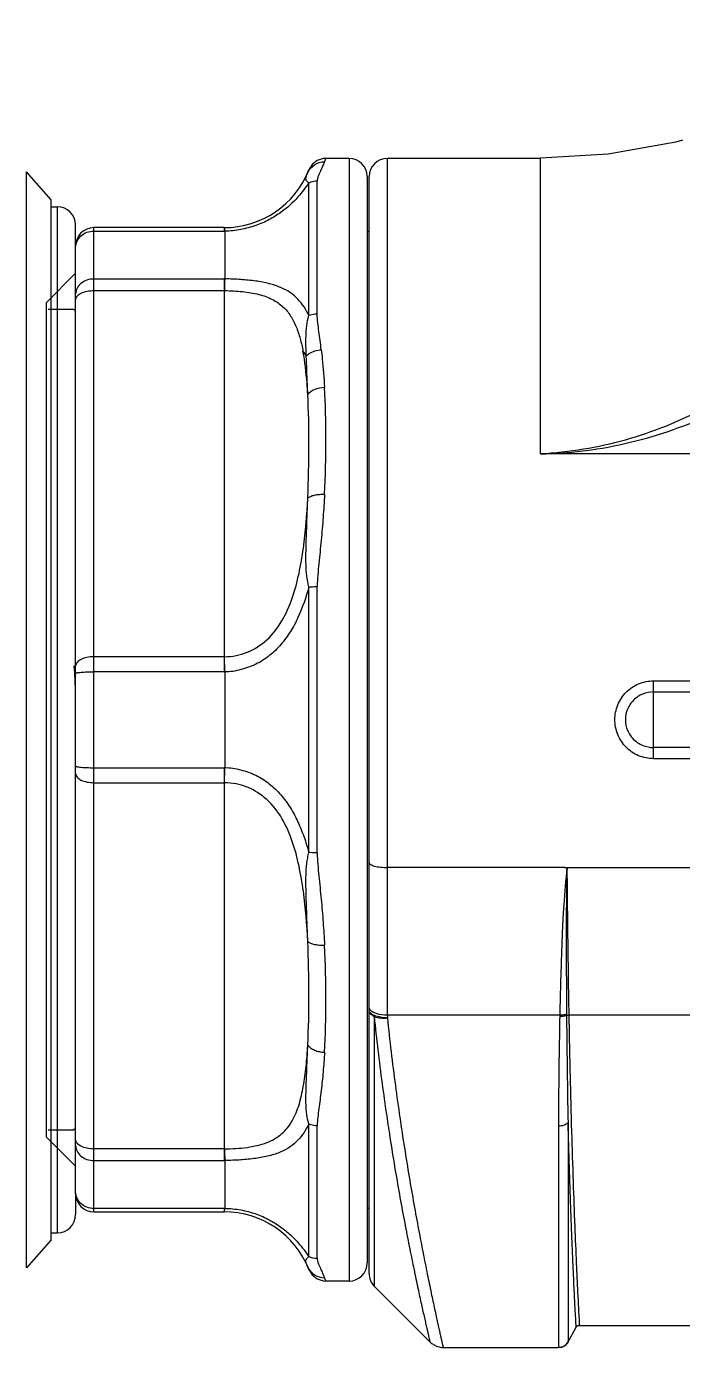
# Model space of a CAD drawing. Header units: millimetres. Extents: x 4086 to 8300, y 123 to 1549.
# Drawn here: x 7352.25 to 7366.65, y 818.99 to 847.98 of the extents above; entities that cross this region are included whole.
import ezdxf

# ---------------------------------------------------------------- set-up
doc = ezdxf.new("R2010")
doc.units = ezdxf.units.MM
doc.layers.add('端子', color=102, linetype='Continuous')

msp = doc.modelspace()

# ---------------------------------------------------------------- linework, layer by layer
at = {"layer": '端子', "color": 0, "linetype": 'Continuous'}
for p, q in [((7358.822, 845.089), (7358.76, 845.084)), ((7359.331, 845.089), (7358.822, 845.089)), ((7359.331, 845.089), (7359.331, 820.449)), ((7363.532, 845.089), (7360.171, 845.089)), ((7360.171, 826.284), (7360.171, 845.089)), ((7363.532, 838.605), (7363.532, 845.089)), ((7352.251, 820.743), (7352.251, 844.794)), ((7352.797, 844.179), (7352.251, 844.794)), ((7359.731, 844.689), (7359.731, 820.849)), ((7359.771, 820.615), (7359.771, 844.689)), ((7358.447, 841.639), (7358.447, 844.552)), ((7358.631, 841.672), (7358.631, 844.595)), ((7352.797, 821.358), (7352.797, 844.179)), ((7352.797, 844.028), (7352.931, 844.028)), ((7352.931, 821.509), (7352.931, 844.028)), ((7353.331, 843.169), (7353.331, 843.628)), ((7353.731, 821.969), (7353.731, 843.569)), ((7356.59, 843.569), (7353.731, 843.569)), ((7353.731, 843.494), (7356.59, 843.494)), ((7356.59, 843.569), (7356.59, 843.494)), ((7356.602, 843.494), (7356.602, 842.441)), ((7359.731, 843.489), (7359.771, 843.489)), ((7353.331, 822.369), (7353.331, 843.169)), ((7352.691, 841.929), (7353.331, 842.569)), ((7356.59, 842.441), (7353.731, 842.441)), ((7356.59, 842.441), (7356.59, 833.822)), ((7353.731, 842.187), (7356.59, 842.187)), ((7352.691, 823.609), (7352.691, 841.929)), ((7353.291, 841.769), (7352.73, 841.769)), ((7353.331, 841.737), (7353.291, 841.769)), ((7389.743, 838.605), (7363.531, 838.606)), ((7358.447, 829.856), (7358.447, 835.682)), ((7358.631, 829.845), (7358.631, 835.693)), ((7353.31, 833.788), (7353.3, 833.952)), ((7356.59, 834.15), (7353.731, 834.15)), ((7356.602, 833.822), (7356.598, 834.151)), ((7353.331, 833.425), (7353.31, 833.788)), ((7356.59, 833.822), (7353.731, 833.822)), ((7356.602, 833.822), (7356.602, 831.716)), ((7366.011, 831.914), (7366.011, 833.623)), ((7366.011, 833.623), (7387.131, 833.623)), ((7366.011, 833.378), (7387.131, 833.378)), ((7387.131, 832.159), (7366.011, 832.159)), ((7387.131, 831.914), (7366.011, 831.914)), ((7353.731, 831.716), (7356.59, 831.716)), ((7356.59, 831.716), (7356.59, 823.096)), ((7356.598, 831.387), (7356.602, 831.716)), ((7353.731, 831.387), (7356.59, 831.387)), ((7364.068, 829.527), (7360.171, 829.527)), ((7364.113, 829.526), (7367.979, 829.526)), ((7359.888, 820.332), (7359.888, 826.253)), ((7363.954, 826.284), (7360.171, 826.284)), ((7360.171, 826.284), (7360.171, 826.225)), ((7363.954, 826.284), (7363.953, 826.255)), ((7367.979, 826.285), (7364.152, 826.285)), ((7352.73, 823.769), (7353.291, 823.769)), ((7353.331, 823.8), (7353.291, 823.769)), ((7358.447, 820.986), (7358.447, 823.899)), ((7358.631, 820.942), (7358.631, 823.866)), ((7363.926, 823.849), (7363.926, 818.99)), ((7364.136, 823.923), (7364.136, 819.113)), ((7352.691, 823.609), (7353.331, 822.969)), ((7356.59, 823.35), (7353.731, 823.35)), ((7353.731, 823.096), (7356.59, 823.096)), ((7356.602, 823.096), (7356.602, 822.043)), ((7353.331, 822.369), (7353.331, 821.909)), ((7356.59, 822.043), (7353.731, 822.043)), ((7356.59, 822.043), (7356.59, 821.969)), ((7356.601, 822.002), (7356.602, 822.043)), ((7359.731, 822.049), (7359.771, 822.049)), ((7353.731, 821.969), (7356.59, 821.969)), ((7352.797, 821.509), (7352.931, 821.509)), ((7352.797, 821.358), (7352.251, 820.743)), ((7359.331, 820.449), (7358.822, 820.449)), ((7359.888, 820.332), (7361.113, 819.107)), ((7364.136, 819.113), (7364.315, 819.435)), ((7364.315, 819.435), (7364.324, 819.448)), ((7364.324, 819.448), (7364.345, 819.466)), ((7364.332, 819.455), (7364.342, 819.464)), ((7364.342, 819.464), (7364.37, 819.475)), ((7364.37, 819.475), (7364.385, 819.476)), ((7364.383, 819.518), (7364.385, 819.476)), ((7364.385, 819.476), (7367.979, 819.476)), ((7364.126, 819.097), (7364.136, 819.113)), ((7361.396, 818.99), (7363.926, 818.99)), ((7363.926, 818.99), (7363.99, 818.998)), ((7363.99, 818.998), (7364.046, 819.022)), ((7364.046, 819.022), (7364.092, 819.056)), ((7364.092, 819.056), (7364.126, 819.097))]:
    msp.add_line(p, q, dxfattribs=at)
for points in [[(7366.65, 845.486), (7366.499, 845.447), (7365.016, 845.183), (7363.53, 845.09)], [(7358.76, 845.084), (7358.629, 845.039), (7358.522, 844.953), (7358.45, 844.835)], [(7358.45, 820.702), (7358.522, 820.585), (7358.629, 820.498), (7358.76, 820.454), (7358.822, 820.449)], [(7364.345, 819.466), (7364.373, 819.475), (7364.385, 819.476)], [(7361.113, 819.107), (7361.147, 819.077), (7361.247, 819.018), (7361.36, 818.991), (7361.396, 818.99)]]:
    msp.add_lwpolyline(points, dxfattribs=at)
for centre, radius, start, end in [((7359.331, 844.689), 0.4, 0, 90), ((7360.171, 844.689), 0.4, 90, 180), ((7356.59, 845.569), 2, 270, 338.4907), ((7352.931, 843.628), 0.4, 0, 90), ((7353.731, 843.169), 0.4, 90, 180), ((7356.59, 845.718), 2.223, 269.9998, 270.3172), ((7356.59, 840.815), 1.627, 89.5668, 90.0007), ((7397.442, 841.749), 40.846, 179.0291, 179.386), ((7356.59, 841.241), 0.946, 89.4676, 90.0004), ((7356.59, 834.793), 0.642, 269.9993, 270.7842), ((7356.59, 834.761), 0.939, 269.9991, 270.7503), ((7356.59, 830.776), 0.939, 89.2497, 90.0009), ((7356.59, 830.745), 0.642, 89.2158, 90.0007), ((7367.545, 826.32), 3.442, 180.2765, 180.7441), ((7356.59, 824.297), 0.946, 269.9996, 270.5323), ((7389.969, 823.685), 33.372, 180.5739, 181.0108), ((7356.59, 824.723), 1.627, 269.9993, 270.4331), ((7353.731, 822.369), 0.4, 180, 270), ((7356.59, 819.82), 2.223, 89.6828, 90.0002), ((7352.931, 821.909), 0.4, 270, 0), ((7356.59, 819.969), 2, 21.5093, 90), ((7359.331, 820.849), 0.4, 270, 0), ((7360.171, 820.615), 0.4, 180, 225.0008), ((7364.385, 819.396), 0.0806, 135.1285, 150.8393), ((7364.385, 819.396), 0.0798, 103.8056, 135.1261), ((7364.385, 819.396), 0.0805, 90.0851, 103.8206), ((7363.927, 819.228), 0.238, 288.3966, 293.3153), ((7363.926, 819.23), 0.24, 293.3468, 308.0661), ((7363.927, 819.228), 0.238, 308.0978, 311.8167)]:
    msp.add_arc(centre, radius, start, end, dxfattribs=at)
for points, knots in [([(7363.531, 838.606), (7363.697, 838.607), (7364.03, 838.622), (7364.69, 838.688), (7365.504, 838.84), (7366.451, 839.12), (7367.65, 839.617), (7369.027, 840.439), (7370.226, 841.475), (7371.069, 842.39), (7371.829, 843.348), (7372.635, 844.631), (7373.379, 846.269), (7373.73, 847.409), (7373.867, 847.985)], [0, 0, 0, 0, 0.033286, 0.066538, 0.132783, 0.198585, 0.263793, 0.392047, 0.517618, 0.579536, 0.640894, 0.762046, 0.881608, 1, 1, 1, 1]), ([(7363.531, 838.608), (7363.847, 838.625), (7364.474, 838.694), (7365.396, 838.898), (7366.282, 839.198), (7367.392, 839.717), (7368.638, 840.567), (7369.878, 841.824), (7370.834, 843.239), (7371.498, 844.741), (7371.809, 846.027), (7371.923, 847.031), (7371.941, 847.52), (7371.943, 847.76)], [0, 0, 0, 0, 0.069255, 0.138154, 0.206484, 0.27405, 0.406278, 0.534637, 0.658885, 0.778573, 0.892773, 0.947405, 1, 1, 1, 1]), ([(7358.425, 844.775), (7358.455, 844.845), (7358.56, 844.969), (7358.716, 845.014), (7358.792, 845.014)], [0, 0, 0, 0, 0.497944, 1, 1, 1, 1]), ([(7358.792, 845.014), (7358.782, 844.99), (7358.758, 844.934), (7358.725, 844.861), (7358.693, 844.791), (7358.667, 844.73), (7358.642, 844.666), (7358.631, 844.619), (7358.631, 844.595)], [0, 0, 0, 0, 0.172738, 0.402992, 0.538791, 0.6861, 0.842005, 1, 1, 1, 1]), ([(7358.792, 845.014), (7358.797, 845.025), (7358.803, 845.04), (7358.811, 845.059), (7358.815, 845.069), (7358.818, 845.077), (7358.82, 845.084), (7358.822, 845.086), (7358.822, 845.089), (7358.822, 845.089)], [0, 0, 0, 0, 0.438663, 0.610489, 0.750847, 0.859881, 0.937725, 0.984431, 1, 1, 1, 1]), ([(7358.447, 844.552), (7358.439, 844.559), (7358.424, 844.571), (7358.399, 844.59), (7358.385, 844.619), (7358.384, 844.652), (7358.391, 844.69), (7358.406, 844.73), (7358.419, 844.761), (7358.425, 844.775)], [0, 0, 0, 0, 0.125381, 0.224709, 0.368205, 0.490615, 0.606114, 0.819144, 1, 1, 1, 1]), ([(7358.447, 844.552), (7358.376, 844.443), (7358.194, 844.205), (7357.897, 843.935), (7357.577, 843.735), (7357.281, 843.603), (7356.951, 843.52), (7356.719, 843.491), (7356.602, 843.494)], [0, 0, 0, 0, 0.175727, 0.404511, 0.539401, 0.685934, 0.840825, 1, 1, 1, 1]), ([(7358.447, 844.552), (7358.461, 844.559), (7358.52, 844.584), (7358.584, 844.595), (7358.631, 844.595)], [0, 0, 0, 0, 0.256679, 1, 1, 1, 1]), ([(7353.331, 843.132), (7353.331, 843.179), (7353.353, 843.276), (7353.443, 843.397), (7353.576, 843.476), (7353.679, 843.494), (7353.731, 843.494)], [0, 0, 0, 0, 0.238665, 0.484031, 0.738761, 1, 1, 1, 1]), ([(7356.602, 843.494), (7356.602, 843.505), (7356.601, 843.52), (7356.601, 843.538), (7356.6, 843.549), (7356.6, 843.557), (7356.599, 843.563), (7356.599, 843.566), (7356.599, 843.569), (7356.598, 843.569)], [0, 0, 0, 0, 0.430218, 0.601582, 0.743058, 0.854106, 0.934199, 0.982857, 1, 1, 1, 1]), ([(7353.731, 842.441), (7353.679, 842.441), (7353.578, 842.425), (7353.445, 842.355), (7353.354, 842.247), (7353.331, 842.157), (7353.331, 842.114)], [0, 0, 0, 0, 0.272613, 0.532465, 0.773389, 1, 1, 1, 1]), ([(7358.447, 841.639), (7358.418, 841.705), (7358.348, 841.831), (7358.214, 842.002), (7358.042, 842.149), (7357.828, 842.264), (7357.571, 842.347), (7357.275, 842.403), (7357.005, 842.425), (7356.778, 842.441), (7356.661, 842.444), (7356.602, 842.441)], [0, 0, 0, 0, 0.101009, 0.200837, 0.30343, 0.414537, 0.53931, 0.680429, 0.835997, 0.917572, 1, 1, 1, 1]), ([(7353.331, 841.987), (7353.331, 842), (7353.337, 842.028), (7353.361, 842.067), (7353.399, 842.101), (7353.47, 842.143), (7353.583, 842.178), (7353.68, 842.187), (7353.731, 842.187)], [0, 0, 0, 0, 0.082246, 0.173124, 0.277832, 0.398379, 0.681496, 1, 1, 1, 1]), ([(7356.598, 842.187), (7356.73, 842.186), (7356.983, 842.173), (7357.34, 842.117), (7357.645, 842.009), (7357.886, 841.846), (7358.057, 841.634), (7358.177, 841.393), (7358.263, 841.131), (7358.303, 840.948), (7358.32, 840.854)], [0, 0, 0, 0, 0.161436, 0.310433, 0.440602, 0.554911, 0.662483, 0.770749, 0.882974, 1, 1, 1, 1]), ([(7358.391, 840.751), (7358.389, 840.824), (7358.384, 840.971), (7358.384, 841.192), (7358.397, 841.416), (7358.423, 841.566), (7358.447, 841.639)], [0, 0, 0, 0, 0.245479, 0.492203, 0.742109, 1, 1, 1, 1]), ([(7358.631, 841.672), (7358.615, 841.672), (7358.553, 841.669), (7358.49, 841.655), (7358.447, 841.639)], [0, 0, 0, 0, 0.254723, 1, 1, 1, 1]), ([(7358.721, 840.89), (7358.713, 840.957), (7358.696, 841.09), (7358.669, 841.287), (7358.645, 841.48), (7358.635, 841.608), (7358.631, 841.672)], [0, 0, 0, 0, 0.257915, 0.510848, 0.758355, 1, 1, 1, 1]), ([(7358.391, 840.751), (7358.41, 840.771), (7358.505, 840.848), (7358.628, 840.884), (7358.721, 840.89)], [0, 0, 0, 0, 0.228106, 1, 1, 1, 1]), ([(7358.721, 840.89), (7358.729, 840.823), (7358.759, 840.549), (7358.781, 840.275), (7358.792, 840.066)], [0, 0, 0, 0, 0.243274, 1, 1, 1, 1]), ([(7358.425, 839.909), (7358.42, 839.991), (7358.399, 840.308), (7358.364, 840.624), (7358.32, 840.854)], [0, 0, 0, 0, 0.260511, 1, 1, 1, 1]), ([(7358.32, 840.854), (7358.326, 840.846), (7358.351, 840.812), (7358.374, 840.777), (7358.391, 840.751)], [0, 0, 0, 0, 0.24508, 1, 1, 1, 1]), ([(7358.425, 839.909), (7358.423, 839.98), (7358.412, 840.261), (7358.399, 840.541), (7358.391, 840.751)], [0, 0, 0, 0, 0.252364, 1, 1, 1, 1]), ([(7358.425, 839.909), (7358.461, 839.959), (7358.582, 840.037), (7358.717, 840.064), (7358.792, 840.066)], [0, 0, 0, 0, 0.449776, 1, 1, 1, 1]), ([(7358.792, 837.716), (7358.813, 838.12), (7358.831, 838.904), (7358.814, 839.688), (7358.792, 840.066)], [0, 0, 0, 0, 0.515937, 1, 1, 1, 1]), ([(7358.425, 837.635), (7358.442, 838.024), (7358.458, 838.782), (7358.443, 839.54), (7358.425, 839.909)], [0, 0, 0, 0, 0.513293, 1, 1, 1, 1]), ([(7358.425, 837.635), (7358.443, 837.65), (7358.491, 837.677), (7358.577, 837.703), (7358.681, 837.716), (7358.755, 837.718), (7358.792, 837.716)], [0, 0, 0, 0, 0.181775, 0.421658, 0.70494, 1, 1, 1, 1]), ([(7358.792, 837.716), (7358.784, 837.549), (7358.763, 837.213), (7358.728, 836.792), (7358.694, 836.454), (7358.668, 836.199), (7358.643, 835.945), (7358.631, 835.777), (7358.631, 835.693)], [0, 0, 0, 0, 0.246894, 0.497497, 0.623772, 0.750199, 0.876171, 1, 1, 1, 1]), ([(7356.598, 834.151), (7356.767, 834.153), (7357.108, 834.22), (7357.552, 834.505), (7357.88, 834.933), (7358.099, 835.438), (7358.241, 835.979), (7358.363, 836.712), (7358.406, 837.267), (7358.425, 837.635)], [0, 0, 0, 0, 0.116759, 0.235109, 0.357781, 0.485095, 0.614778, 0.74463, 1, 1, 1, 1]), ([(7358.447, 835.682), (7358.43, 835.763), (7358.397, 835.925), (7358.385, 836.173), (7358.384, 836.419), (7358.39, 836.664), (7358.398, 836.908), (7358.411, 837.231), (7358.42, 837.474), (7358.425, 837.635)], [0, 0, 0, 0, 0.127154, 0.253105, 0.378721, 0.503901, 0.62864, 0.752914, 1, 1, 1, 1]), ([(7358.447, 835.682), (7358.386, 835.454), (7358.271, 835.117), (7358.05, 834.7), (7357.842, 834.413), (7357.588, 834.167), (7357.34, 834.007), (7357.123, 833.917), (7356.953, 833.866), (7356.78, 833.826), (7356.661, 833.817), (7356.602, 833.822)], [0, 0, 0, 0, 0.250282, 0.375552, 0.500405, 0.624885, 0.749345, 0.811601, 0.874288, 0.937436, 1, 1, 1, 1]), ([(7358.447, 835.682), (7358.462, 835.683), (7358.523, 835.69), (7358.585, 835.692), (7358.631, 835.692)], [0, 0, 0, 0, 0.244696, 1, 1, 1, 1]), ([(7353.731, 834.15), (7353.68, 834.15), (7353.583, 834.141), (7353.47, 834.107), (7353.4, 834.065), (7353.361, 834.03), (7353.337, 833.992), (7353.331, 833.964), (7353.331, 833.95)], [0, 0, 0, 0, 0.318397, 0.601461, 0.722038, 0.82681, 0.917739, 1, 1, 1, 1]), ([(7353.331, 833.786), (7353.331, 833.79), (7353.344, 833.796), (7353.365, 833.801), (7353.403, 833.807), (7353.452, 833.812), (7353.512, 833.816), (7353.606, 833.82), (7353.68, 833.822), (7353.731, 833.822)], [0, 0, 0, 0, 0.025614, 0.084207, 0.176757, 0.300394, 0.450501, 0.621555, 1, 1, 1, 1]), ([(7366.011, 831.914), (7365.9, 831.915), (7365.677, 831.959), (7365.395, 832.15), (7365.21, 832.435), (7365.142, 832.769), (7365.21, 833.102), (7365.395, 833.387), (7365.677, 833.579), (7365.9, 833.622), (7366.011, 833.623)], [0, 0, 0, 0, 0.125014, 0.249985, 0.37497, 0.500001, 0.625031, 0.750016, 0.874986, 1, 1, 1, 1]), ([(7366.011, 833.378), (7365.931, 833.378), (7365.769, 833.347), (7365.565, 833.211), (7365.427, 833.009), (7365.395, 832.848), (7365.395, 832.769)], [0, 0, 0, 0, 0.251142, 0.501496, 0.750995, 1, 1, 1, 1]), ([(7365.395, 832.769), (7365.395, 832.689), (7365.427, 832.529), (7365.565, 832.326), (7365.769, 832.191), (7365.931, 832.159), (7366.011, 832.159)], [0, 0, 0, 0, 0.248965, 0.498451, 0.748813, 1, 1, 1, 1]), ([(7353.331, 831.751), (7353.331, 831.748), (7353.344, 831.742), (7353.365, 831.737), (7353.403, 831.731), (7353.452, 831.726), (7353.512, 831.721), (7353.606, 831.717), (7353.68, 831.716), (7353.731, 831.716)], [0, 0, 0, 0, 0.025614, 0.084207, 0.176757, 0.300394, 0.450501, 0.621555, 1, 1, 1, 1]), ([(7353.331, 831.587), (7353.331, 831.574), (7353.337, 831.546), (7353.361, 831.507), (7353.399, 831.473), (7353.47, 831.431), (7353.583, 831.396), (7353.68, 831.387), (7353.731, 831.387)], [0, 0, 0, 0, 0.082246, 0.173124, 0.277832, 0.398379, 0.681496, 1, 1, 1, 1]), ([(7356.602, 831.716), (7356.661, 831.72), (7356.78, 831.711), (7356.953, 831.671), (7357.123, 831.621), (7357.34, 831.531), (7357.588, 831.371), (7357.842, 831.124), (7358.05, 830.838), (7358.216, 830.524), (7358.347, 830.195), (7358.417, 829.97), (7358.447, 829.856)], [0, 0, 0, 0, 0.062552, 0.125678, 0.188331, 0.250568, 0.375016, 0.499461, 0.624295, 0.749518, 0.874965, 1, 1, 1, 1]), ([(7358.425, 827.903), (7358.406, 828.271), (7358.363, 828.825), (7358.241, 829.558), (7358.099, 830.099), (7357.881, 830.605), (7357.552, 831.033), (7357.108, 831.318), (7356.767, 831.385), (7356.598, 831.387)], [0, 0, 0, 0, 0.255376, 0.385223, 0.514898, 0.6422, 0.764864, 0.88322, 1, 1, 1, 1]), ([(7358.425, 827.903), (7358.42, 828.064), (7358.411, 828.306), (7358.398, 828.63), (7358.39, 828.874), (7358.384, 829.119), (7358.385, 829.365), (7358.395, 829.57), (7358.422, 829.734), (7358.439, 829.815), (7358.447, 829.856)], [0, 0, 0, 0, 0.247074, 0.371351, 0.496088, 0.621269, 0.746882, 0.872808, 0.935985, 1, 1, 1, 1]), ([(7358.631, 829.845), (7358.615, 829.845), (7358.554, 829.846), (7358.492, 829.85), (7358.447, 829.856)], [0, 0, 0, 0, 0.258693, 1, 1, 1, 1]), ([(7358.631, 829.845), (7358.631, 829.761), (7358.643, 829.592), (7358.668, 829.339), (7358.694, 829.084), (7358.728, 828.745), (7358.763, 828.325), (7358.784, 827.988), (7358.792, 827.822)], [0, 0, 0, 0, 0.123842, 0.249792, 0.376216, 0.502507, 0.753118, 1, 1, 1, 1]), ([(7359.771, 829.632), (7359.771, 829.616), (7359.799, 829.591), (7359.841, 829.572), (7359.914, 829.549), (7360.025, 829.532), (7360.12, 829.527), (7360.171, 829.527)], [0, 0, 0, 0, 0.117755, 0.213802, 0.335608, 0.642674, 1, 1, 1, 1]), ([(7364.113, 829.526), (7364.085, 829.251), (7364.049, 828.84), (7364.016, 828.293), (7364, 827.884), (7363.987, 827.478), (7363.97, 826.946), (7363.959, 826.548), (7363.954, 826.284)], [0, 0, 0, 0, 0.25473, 0.381223, 0.507185, 0.632364, 0.756456, 1, 1, 1, 1]), ([(7364.068, 829.527), (7364.07, 829.524), (7364.077, 829.518), (7364.09, 829.517), (7364.102, 829.521), (7364.109, 829.524), (7364.113, 829.526)], [0, 0, 0, 0, 0.247793, 0.498989, 0.749788, 1, 1, 1, 1]), ([(7364.114, 829.526), (7364.107, 829.251), (7364.097, 828.706), (7364.097, 827.893), (7364.099, 827.094), (7364.1, 826.565), (7364.102, 826.304)], [0, 0, 0, 0, 0.255622, 0.507714, 0.756881, 1, 1, 1, 1]), ([(7364.113, 829.526), (7364.112, 829.387), (7364.116, 829.11), (7364.119, 828.697), (7364.124, 828.287), (7364.129, 827.878), (7364.135, 827.473), (7364.141, 827.071), (7364.144, 826.676), (7364.151, 826.414), (7364.152, 826.285)], [0, 0, 0, 0, 0.128453, 0.255862, 0.382511, 0.508483, 0.633673, 0.75777, 0.880151, 1, 1, 1, 1]), ([(7358.425, 827.903), (7358.443, 827.887), (7358.491, 827.861), (7358.577, 827.835), (7358.681, 827.821), (7358.755, 827.82), (7358.792, 827.822)], [0, 0, 0, 0, 0.182482, 0.422844, 0.705892, 1, 1, 1, 1]), ([(7358.425, 825.628), (7358.443, 825.996), (7358.458, 826.755), (7358.442, 827.514), (7358.425, 827.903)], [0, 0, 0, 0, 0.486698, 1, 1, 1, 1]), ([(7358.792, 825.47), (7358.814, 825.849), (7358.831, 826.633), (7358.813, 827.418), (7358.792, 827.822)], [0, 0, 0, 0, 0.484053, 1, 1, 1, 1]), ([(7359.788, 826.408), (7359.786, 826.412), (7359.776, 826.428), (7359.771, 826.446), (7359.771, 826.459)], [0, 0, 0, 0, 0.269226, 1, 1, 1, 1]), ([(7359.888, 826.252), (7359.871, 826.261), (7359.839, 826.281), (7359.801, 826.317), (7359.777, 826.358), (7359.771, 826.387), (7359.771, 826.401)], [0, 0, 0, 0, 0.298501, 0.560461, 0.790131, 1, 1, 1, 1]), ([(7360.171, 826.225), (7360.12, 826.225), (7360.023, 826.233), (7359.911, 826.263), (7359.84, 826.3), (7359.802, 826.33), (7359.777, 826.364), (7359.771, 826.389), (7359.771, 826.401)], [0, 0, 0, 0, 0.327895, 0.616387, 0.736827, 0.839005, 0.924763, 1, 1, 1, 1]), ([(7360.171, 826.284), (7360.091, 826.284), (7359.976, 826.298), (7359.849, 826.351), (7359.803, 826.388), (7359.788, 826.408)], [0, 0, 0, 0, 0.583214, 0.818782, 1, 1, 1, 1]), ([(7361.113, 819.107), (7361.113, 819.107), (7361.113, 819.111), (7361.111, 819.117), (7361.109, 819.128), (7361.105, 819.142), (7361.101, 819.161), (7361.093, 819.195), (7361.081, 819.248), (7361.063, 819.323), (7361.042, 819.415), (7361.018, 819.523), (7360.99, 819.647), (7360.959, 819.786), (7360.911, 820.001), (7360.845, 820.305), (7360.76, 820.711), (7360.667, 821.168), (7360.568, 821.673), (7360.466, 822.222), (7360.362, 822.812), (7360.221, 823.67), (7360.052, 824.82), (7359.939, 825.763), (7359.888, 826.253)], [0, 0, 0, 0, 0.000302, 0.001205, 0.002707, 0.004808, 0.007504, 0.010793, 0.019145, 0.029842, 0.042845, 0.05811, 0.075593, 0.095246, 0.117011, 0.166632, 0.223956, 0.288438, 0.359532, 0.436716, 0.519476, 0.607305, 0.796242, 1, 1, 1, 1]), ([(7359.888, 826.252), (7359.93, 826.237), (7360.025, 826.22), (7360.12, 826.221), (7360.171, 826.225)], [0, 0, 0, 0, 0.463762, 1, 1, 1, 1]), ([(7360.171, 826.225), (7360.223, 825.73), (7360.309, 825.001), (7360.442, 824.051), (7360.543, 823.382), (7360.646, 822.747), (7360.751, 822.15), (7360.853, 821.593), (7360.951, 821.081), (7361.044, 820.617), (7361.129, 820.206), (7361.195, 819.897), (7361.242, 819.679), (7361.273, 819.538), (7361.301, 819.412), (7361.325, 819.303), (7361.346, 819.21), (7361.361, 819.142), (7361.371, 819.096), (7361.378, 819.069), (7361.383, 819.045), (7361.388, 819.025), (7361.391, 819.01), (7361.393, 819.001), (7361.395, 818.995), (7361.395, 818.992), (7361.396, 818.991), (7361.396, 818.99), (7361.396, 818.99)], [0, 0, 0, 0, 0.203303, 0.299733, 0.39208, 0.47984, 0.562565, 0.639812, 0.711046, 0.775634, 0.833034, 0.88275, 0.904562, 0.924255, 0.941761, 0.957037, 0.970059, 0.98079, 0.985285, 0.989192, 0.992504, 0.995213, 0.997315, 0.99881, 0.999332, 0.999703, 0.999926, 1, 1, 1, 1]), ([(7363.953, 826.255), (7363.95, 826.046), (7363.935, 825.244), (7363.927, 824.442), (7363.926, 823.849)], [0, 0, 0, 0, 0.260839, 1, 1, 1, 1]), ([(7364.103, 826.276), (7364.08, 826.268), (7364.031, 826.258), (7363.98, 826.255), (7363.953, 826.255)], [0, 0, 0, 0, 0.469048, 1, 1, 1, 1]), ([(7364.102, 826.304), (7364.091, 826.3), (7364.043, 826.287), (7363.993, 826.283), (7363.954, 826.284)], [0, 0, 0, 0, 0.230056, 1, 1, 1, 1]), ([(7364.103, 826.276), (7364.106, 826.277), (7364.122, 826.282), (7364.139, 826.284), (7364.152, 826.285)], [0, 0, 0, 0, 0.230255, 1, 1, 1, 1]), ([(7364.103, 826.276), (7364.105, 826.07), (7364.114, 825.288), (7364.124, 824.505), (7364.136, 823.927)], [0, 0, 0, 0, 0.262265, 1, 1, 1, 1]), ([(7364.152, 826.285), (7364.162, 825.843), (7364.178, 824.991), (7364.21, 823.77), (7364.245, 822.667), (7364.28, 821.702), (7364.314, 820.895), (7364.348, 820.184), (7364.37, 819.745), (7364.383, 819.518)], [0, 0, 0, 0, 0.195811, 0.37719, 0.541196, 0.684804, 0.805054, 0.899173, 1, 1, 1, 1]), ([(7356.598, 823.35), (7356.764, 823.352), (7357.007, 823.366), (7357.317, 823.421), (7357.523, 823.482), (7357.705, 823.568), (7357.86, 823.679), (7357.987, 823.813), (7358.125, 824.021), (7358.246, 824.328), (7358.335, 824.731), (7358.393, 825.169), (7358.416, 825.472), (7358.425, 825.628)], [0, 0, 0, 0, 0.146067, 0.214111, 0.277302, 0.335693, 0.390682, 0.444148, 0.497922, 0.610478, 0.732194, 0.862447, 1, 1, 1, 1]), ([(7358.447, 823.899), (7358.427, 823.967), (7358.398, 824.107), (7358.384, 824.32), (7358.384, 824.535), (7358.392, 824.824), (7358.408, 825.188), (7358.42, 825.481), (7358.425, 825.628)], [0, 0, 0, 0, 0.122575, 0.245997, 0.369758, 0.494303, 0.745683, 1, 1, 1, 1]), ([(7358.425, 825.628), (7358.441, 825.605), (7358.487, 825.561), (7358.574, 825.513), (7358.679, 825.481), (7358.754, 825.471), (7358.792, 825.47)], [0, 0, 0, 0, 0.20454, 0.449812, 0.723251, 1, 1, 1, 1]), ([(7358.792, 825.47), (7358.784, 825.327), (7358.764, 825.046), (7358.729, 824.7), (7358.694, 824.431), (7358.668, 824.237), (7358.643, 824.05), (7358.631, 823.926), (7358.631, 823.866)], [0, 0, 0, 0, 0.266493, 0.523523, 0.648096, 0.769663, 0.887584, 1, 1, 1, 1]), ([(7358.447, 823.899), (7358.416, 823.833), (7358.348, 823.706), (7358.214, 823.535), (7358.042, 823.389), (7357.828, 823.274), (7357.571, 823.19), (7357.274, 823.136), (7356.947, 823.105), (7356.719, 823.097), (7356.602, 823.096)], [0, 0, 0, 0, 0.101097, 0.200919, 0.303599, 0.414762, 0.539611, 0.68069, 0.836102, 1, 1, 1, 1]), ([(7358.447, 823.899), (7358.461, 823.893), (7358.521, 823.874), (7358.584, 823.866), (7358.631, 823.866)], [0, 0, 0, 0, 0.244614, 1, 1, 1, 1]), ([(7364.136, 823.923), (7364.113, 823.898), (7364.043, 823.86), (7363.968, 823.849), (7363.926, 823.849)], [0, 0, 0, 0, 0.45645, 1, 1, 1, 1]), ([(7364.315, 819.435), (7364.315, 819.435), (7364.315, 819.437), (7364.315, 819.441), (7364.314, 819.447), (7364.314, 819.461), (7364.312, 819.483), (7364.311, 819.517), (7364.308, 819.561), (7364.305, 819.614), (7364.302, 819.677), (7364.296, 819.779), (7364.288, 819.93), (7364.278, 820.138), (7364.266, 820.381), (7364.253, 820.658), (7364.24, 820.967), (7364.22, 821.442), (7364.194, 822.106), (7364.164, 822.981), (7364.145, 823.599), (7364.136, 823.923)], [0, 0, 0, 0, 0.000318, 0.001178, 0.002579, 0.004519, 0.010011, 0.017643, 0.027403, 0.039278, 0.053256, 0.069326, 0.107667, 0.154076, 0.208305, 0.270108, 0.339222, 0.415329, 0.58719, 0.783009, 1, 1, 1, 1]), ([(7353.731, 823.35), (7353.68, 823.35), (7353.583, 823.36), (7353.47, 823.394), (7353.4, 823.436), (7353.361, 823.471), (7353.337, 823.509), (7353.331, 823.537), (7353.331, 823.55)], [0, 0, 0, 0, 0.318397, 0.601461, 0.722038, 0.82681, 0.917739, 1, 1, 1, 1]), ([(7353.331, 823.423), (7353.331, 823.38), (7353.354, 823.29), (7353.445, 823.182), (7353.578, 823.112), (7353.679, 823.096), (7353.731, 823.096)], [0, 0, 0, 0, 0.22653, 0.467378, 0.727294, 1, 1, 1, 1]), ([(7353.731, 822.043), (7353.679, 822.043), (7353.576, 822.061), (7353.443, 822.141), (7353.353, 822.261), (7353.331, 822.358), (7353.331, 822.406)], [0, 0, 0, 0, 0.261149, 0.515812, 0.761251, 1, 1, 1, 1]), ([(7356.602, 822.043), (7356.661, 822.045), (7356.779, 822.039), (7357.008, 822.004), (7357.282, 821.934), (7357.577, 821.802), (7357.83, 821.644), (7358.038, 821.474), (7358.206, 821.304), (7358.339, 821.142), (7358.415, 821.036), (7358.447, 820.986)], [0, 0, 0, 0, 0.079735, 0.159284, 0.314033, 0.460474, 0.595273, 0.716754, 0.824098, 0.918496, 1, 1, 1, 1]), ([(7356.598, 821.969), (7356.599, 821.969), (7356.599, 821.973), (7356.6, 821.978), (7356.6, 821.989), (7356.6, 821.997), (7356.601, 822.002)], [0, 0, 0, 0, 0.065764, 0.255711, 0.568031, 1, 1, 1, 1]), ([(7358.425, 820.763), (7358.419, 820.777), (7358.406, 820.807), (7358.388, 820.857), (7358.375, 820.931), (7358.424, 820.965), (7358.447, 820.986)], [0, 0, 0, 0, 0.181611, 0.395862, 0.635838, 1, 1, 1, 1]), ([(7358.631, 820.942), (7358.631, 820.919), (7358.642, 820.872), (7358.667, 820.807), (7358.693, 820.747), (7358.725, 820.677), (7358.758, 820.603), (7358.782, 820.548), (7358.792, 820.524)], [0, 0, 0, 0, 0.157823, 0.313786, 0.461172, 0.596941, 0.827264, 1, 1, 1, 1]), ([(7358.425, 820.763), (7358.455, 820.693), (7358.56, 820.568), (7358.716, 820.523), (7358.792, 820.524)], [0, 0, 0, 0, 0.499082, 1, 1, 1, 1]), ([(7358.822, 820.449), (7358.823, 820.449), (7358.821, 820.451), (7358.821, 820.454), (7358.818, 820.46), (7358.815, 820.468), (7358.811, 820.479), (7358.803, 820.498), (7358.797, 820.513), (7358.792, 820.524)], [0, 0, 0, 0, 0.015569, 0.062275, 0.140119, 0.249152, 0.389509, 0.561334, 1, 1, 1, 1])]:
    msp.add_open_spline(points, degree=3, knots=knots, dxfattribs=at)
for points in [[(7358.631, 820.942), (7358.568, 820.942), (7358.503, 820.957), (7358.447, 820.986)], [(7364.136, 819.113), (7364.123, 819.09), (7364.106, 819.069), (7364.086, 819.051)], [(7364.002, 819.002), (7363.978, 818.994), (7363.952, 818.99), (7363.926, 818.99)]]:
    msp.add_open_spline(points, degree=3, dxfattribs=at)

doc.saveas('drawing.dxf')
